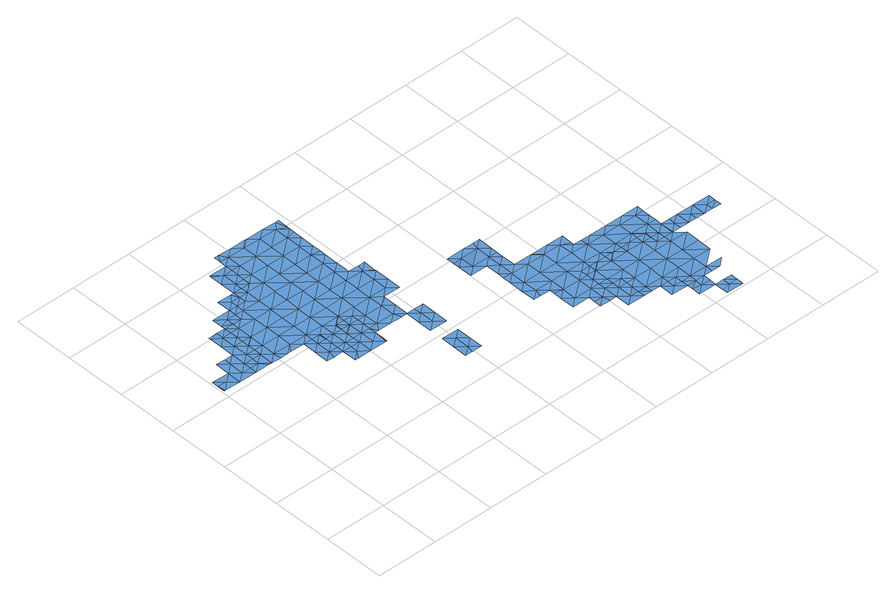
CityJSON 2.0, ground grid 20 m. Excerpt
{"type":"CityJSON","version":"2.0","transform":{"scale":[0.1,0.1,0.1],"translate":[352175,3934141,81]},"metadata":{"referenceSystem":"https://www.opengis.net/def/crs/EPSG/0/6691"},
"CityObjects":{
"waterbody1":{"type":"WaterBody","attributes":{"name":"3","class":"1140","function":"1","WaterBodyRiverFloodingRiskAttribute.description":"2","WaterBodyRiverFloodingRiskAttribute.rankOrg":"1","WaterBodyRiverFloodingRiskAttribute.adminType":"2","WaterBodyRiverFloodingRiskAttribute.scale":"L2"},"geometry":[{"type":"MultiSurface","lod":"1","boundaries":[[[0,1,2]],[[3,0,2]],[[3,4,0]],[[4,5,0]],[[5,6,0]],[[7,6,5]],[[0,6,8]],[[9,8,6]],[[9,10,11]],[[6,10,9]],[[12,13,14]],[[13,15,14]],[[16,15,13]],[[17,18,19]],[[20,18,17]],[[18,20,21]],[[20,22,21]],[[23,24,22]],[[24,23,25]],[[12,23,13]],[[22,16,13]],[[13,23,22]],[[20,16,22]],[[20,17,16]],[[26,1,27]],[[7,28,6]],[[29,27,0]],[[8,29,0]],[[0,27,1]],[[12,30,27]],[[29,23,12]],[[25,23,29]],[[30,31,27]],[[29,12,27]],[[10,6,28]],[[26,27,31]]]}]},
"waterbody2":{"type":"WaterBody","attributes":{"name":"3","class":"1140","function":"1","WaterBodyRiverFloodingRiskAttribute.description":"2","WaterBodyRiverFloodingRiskAttribute.rankOrg":"1","WaterBodyRiverFloodingRiskAttribute.adminType":"2","WaterBodyRiverFloodingRiskAttribute.scale":"L2"},"geometry":[{"type":"MultiSurface","lod":"1","boundaries":[[[32,33,34]],[[35,32,36]],[[34,37,32]],[[36,32,37]],[[28,38,35]],[[38,33,32]],[[38,32,35]]]}]},
"waterbody3":{"type":"WaterBody","attributes":{"name":"3","class":"1140","function":"1","WaterBodyRiverFloodingRiskAttribute.description":"2","WaterBodyRiverFloodingRiskAttribute.rankOrg":"1","WaterBodyRiverFloodingRiskAttribute.adminType":"2","WaterBodyRiverFloodingRiskAttribute.scale":"L2"},"geometry":[{"type":"MultiSurface","lod":"1","boundaries":[[[39,40,41]],[[42,40,43]],[[39,43,40]],[[44,45,46]],[[47,40,48]],[[49,40,47]],[[40,49,41]],[[50,39,41]],[[51,50,41]],[[45,44,41]],[[49,45,41]],[[51,41,44]],[[48,40,42]]]}]},
"waterbody4":{"type":"WaterBody","attributes":{"name":"3","class":"1140","function":"1","WaterBodyRiverFloodingRiskAttribute.description":"2","WaterBodyRiverFloodingRiskAttribute.rankOrg":"1","WaterBodyRiverFloodingRiskAttribute.adminType":"2","WaterBodyRiverFloodingRiskAttribute.scale":"L2"},"geometry":[{"type":"MultiSurface","lod":"1","boundaries":[[[52,53,54]],[[55,37,54]],[[53,56,57]],[[53,57,54]],[[53,52,58]],[[54,57,55]],[[37,52,54]]]}]},
"waterbody5":{"type":"WaterBody","attributes":{"name":"3","class":"1140","function":"1","WaterBodyRiverFloodingRiskAttribute.description":"2","WaterBodyRiverFloodingRiskAttribute.rankOrg":"1","WaterBodyRiverFloodingRiskAttribute.adminType":"2","WaterBodyRiverFloodingRiskAttribute.scale":"L2"},"geometry":[{"type":"MultiSurface","lod":"1","boundaries":[[[59,48,60]],[[61,62,60]],[[63,64,61]],[[64,62,61]],[[60,62,59]],[[65,66,67]],[[68,69,70]],[[66,62,67]],[[71,72,67]],[[64,67,62]],[[71,67,64]],[[63,71,64]],[[73,71,63]],[[74,61,60]],[[74,60,75]],[[75,60,48]],[[76,67,72]],[[77,78,65]],[[70,78,77]],[[77,65,67]],[[76,77,67]],[[79,77,76]],[[68,70,77]],[[80,68,77]],[[81,80,77]],[[79,81,77]]]}]},
"waterbody6":{"type":"WaterBody","attributes":{"name":"3","class":"1140","function":"1","WaterBodyRiverFloodingRiskAttribute.description":"2","WaterBodyRiverFloodingRiskAttribute.rankOrg":"1","WaterBodyRiverFloodingRiskAttribute.adminType":"2","WaterBodyRiverFloodingRiskAttribute.scale":"L2"},"geometry":[{"type":"MultiSurface","lod":"1","boundaries":[[[56,82,83]],[[84,83,82]],[[85,84,82]],[[86,87,84]],[[88,84,87]],[[89,85,82]],[[82,90,89]],[[91,90,82]],[[90,92,93]],[[86,84,85]],[[88,94,84]],[[89,90,93]],[[56,91,82]],[[94,83,84]]]}]},
"waterbody7":{"type":"WaterBody","attributes":{"name":"3","class":"1140","function":"1","WaterBodyRiverFloodingRiskAttribute.description":"2","WaterBodyRiverFloodingRiskAttribute.rankOrg":"2","WaterBodyRiverFloodingRiskAttribute.adminType":"2","WaterBodyRiverFloodingRiskAttribute.scale":"L2"},"geometry":[{"type":"MultiSurface","lod":"1","boundaries":[[[95,69,68]],[[96,46,97]],[[98,50,99]],[[100,50,51]],[[101,102,100]],[[103,104,102]],[[101,103,102]],[[105,101,100]],[[95,106,105]],[[107,108,109]],[[108,110,111]],[[112,113,114]],[[115,116,117]],[[118,115,119]],[[120,112,114]],[[121,122,123]],[[124,125,121]],[[126,127,128]],[[125,106,95]],[[80,95,68]],[[66,65,129]],[[48,59,129]],[[47,48,129]],[[99,130,98]],[[131,130,99]],[[132,133,134]],[[14,133,12]],[[30,12,133]],[[135,2,1]],[[3,2,135]],[[136,137,135]],[[138,85,139]],[[85,138,86]],[[87,86,138]],[[140,87,138]],[[141,87,140]],[[140,142,141]],[[143,142,140]],[[144,145,146]],[[145,147,146]],[[148,116,118]],[[149,150,147]],[[117,150,149]],[[149,151,117]],[[139,151,149]],[[151,139,152]],[[152,139,93]],[[89,93,139]],[[91,56,153]],[[153,56,53]],[[58,153,53]],[[153,58,154]],[[58,155,154]],[[155,58,52]],[[52,34,155]],[[52,37,34]],[[5,137,7]],[[5,135,137]],[[5,4,135]],[[135,4,3]],[[14,15,133]],[[133,15,134]],[[156,131,132]],[[131,156,130]],[[59,62,129]],[[62,66,129]],[[80,81,95]],[[157,95,81]],[[157,125,95]],[[128,125,157]],[[127,125,128]],[[121,158,122]],[[122,158,159]],[[159,158,160]],[[158,161,160]],[[161,158,162]],[[158,126,162]],[[163,162,126]],[[163,164,165]],[[164,166,165]],[[166,164,128]],[[126,128,164]],[[166,128,167]],[[72,168,169]],[[168,72,71]],[[169,170,171]],[[172,171,170]],[[171,172,173]],[[174,146,147]],[[145,144,143]],[[145,143,140]],[[145,140,149]],[[175,141,142]],[[149,140,138]],[[33,155,34]],[[154,155,110]],[[153,154,152]],[[92,153,152]],[[90,153,92]],[[91,153,90]],[[139,85,89]],[[93,92,152]],[[176,177,167]],[[167,171,176]],[[149,138,139]],[[149,147,145]],[[118,116,115]],[[116,150,117]],[[173,176,171]],[[170,169,168]],[[171,167,169]],[[177,166,167]],[[164,163,126]],[[178,112,120]],[[119,112,178]],[[115,112,119]],[[179,113,112]],[[152,154,180]],[[154,110,180]],[[108,181,110]],[[107,181,108]],[[182,107,109]],[[124,182,109]],[[123,182,124]],[[114,182,123]],[[182,114,113]],[[183,114,123]],[[184,114,183]],[[184,120,114]],[[122,183,123]],[[121,123,124]],[[124,109,125]],[[109,106,125]],[[106,109,105]],[[105,109,108]],[[108,101,105]],[[108,111,101]],[[101,111,103]],[[111,110,103]],[[110,136,103]],[[136,110,155]],[[33,136,155]],[[137,136,33]],[[103,136,135]],[[103,135,104]],[[135,1,104]],[[1,26,104]],[[26,31,104]],[[104,31,131]],[[31,132,131]],[[132,31,133]],[[30,133,31]],[[104,131,102]],[[102,131,99]],[[102,99,100]],[[99,50,100]],[[51,44,100]],[[46,100,44]],[[96,100,46]],[[100,96,105]],[[96,95,105]],[[95,96,69]],[[69,96,97]],[[70,69,97]],[[70,97,78]],[[97,65,78]],[[97,129,65]],[[129,97,49]],[[45,49,97]],[[46,45,97]],[[49,47,129]],[[180,181,185]],[[113,185,182]],[[117,179,115]],[[158,127,126]],[[128,157,186]],[[157,81,186]],[[186,81,79]],[[79,76,186]],[[28,7,137]],[[187,116,148]],[[188,116,187]],[[188,150,116]],[[147,150,188]],[[127,121,125]],[[158,121,127]],[[186,167,128]],[[186,169,167]],[[186,76,169]],[[72,169,76]],[[188,189,174]],[[189,188,190]],[[190,188,187]],[[189,190,191]],[[192,151,152]],[[117,151,192]],[[174,147,188]],[[179,112,115]],[[179,192,113]],[[192,179,117]],[[192,185,113]],[[192,152,185]],[[152,180,185]],[[180,110,181]],[[185,181,107]],[[185,107,182]],[[38,137,33]],[[38,28,137]]]}]},
"waterbody8":{"type":"WaterBody","attributes":{"name":"3","class":"1140","function":"1","WaterBodyRiverFloodingRiskAttribute.description":"2","WaterBodyRiverFloodingRiskAttribute.rankOrg":"1","WaterBodyRiverFloodingRiskAttribute.adminType":"2","WaterBodyRiverFloodingRiskAttribute.scale":"L2"},"geometry":[{"type":"MultiSurface","lod":"1","boundaries":[[[193,194,195]],[[196,197,198]],[[195,199,200]],[[195,201,198]],[[199,195,198]],[[197,199,198]],[[194,201,195]],[[195,200,193]],[[198,201,196]]]}]},
"waterbody9":{"type":"WaterBody","attributes":{"name":"3","class":"1140","function":"1","WaterBodyRiverFloodingRiskAttribute.description":"2","WaterBodyRiverFloodingRiskAttribute.rankOrg":"2","WaterBodyRiverFloodingRiskAttribute.adminType":"2","WaterBodyRiverFloodingRiskAttribute.scale":"L2"},"geometry":[{"type":"MultiSurface","lod":"1","boundaries":[[[202,203,204]],[[203,202,205]],[[206,203,173]],[[203,206,207]],[[206,208,207]],[[207,209,204]],[[208,209,207]],[[207,204,203]],[[203,205,173]]]}]},
"waterbody10":{"type":"WaterBody","attributes":{"name":"3","class":"1140","function":"1","WaterBodyRiverFloodingRiskAttribute.description":"2","WaterBodyRiverFloodingRiskAttribute.rankOrg":"1","WaterBodyRiverFloodingRiskAttribute.adminType":"2","WaterBodyRiverFloodingRiskAttribute.scale":"L2"},"geometry":[{"type":"MultiSurface","lod":"1","boundaries":[[[210,211,212]],[[213,210,214]],[[215,216,213]],[[210,212,214]],[[217,218,219]],[[215,213,214]],[[219,216,215]],[[220,221,222]],[[212,223,214]],[[217,219,215]],[[224,221,225]],[[226,215,214]],[[221,220,225]],[[227,223,228]],[[226,214,223]],[[227,224,225]],[[228,224,227]],[[220,229,225]],[[230,231,215]],[[217,215,231]],[[232,230,215]],[[226,223,227]],[[233,227,225]],[[234,225,229]],[[215,226,232]],[[235,226,227]],[[236,230,232]],[[234,229,237]],[[233,225,234]],[[233,235,227]],[[235,232,226]],[[237,238,234]],[[239,240,232]],[[236,232,240]],[[241,239,232]],[[242,243,244]],[[245,233,234]],[[246,238,243]],[[241,232,235]],[[243,242,246]],[[234,238,247]],[[233,245,235]],[[248,239,241]],[[238,246,247]],[[242,249,246]],[[234,247,245]],[[250,248,241]],[[251,252,235]],[[253,247,246]],[[251,235,245]],[[254,246,249]],[[241,235,252]],[[253,245,247]],[[250,241,252]],[[254,249,255]],[[253,246,254]],[[256,251,245]],[[253,257,245]],[[258,250,252]],[[259,252,251]],[[255,260,254]],[[257,256,245]],[[260,261,254]],[[256,259,251]],[[252,262,258]],[[259,263,252]],[[263,262,252]],[[261,264,254]],[[265,253,254]],[[265,257,253]],[[263,266,262]],[[267,259,256]],[[268,256,257]],[[265,269,257]],[[256,270,267]],[[269,268,257]],[[268,270,256]]]}]},
"waterbody11":{"type":"WaterBody","attributes":{"name":"3","class":"1140","function":"1","WaterBodyRiverFloodingRiskAttribute.description":"2","WaterBodyRiverFloodingRiskAttribute.rankOrg":"2","WaterBodyRiverFloodingRiskAttribute.adminType":"2","WaterBodyRiverFloodingRiskAttribute.scale":"L2"},"geometry":[{"type":"MultiSurface","lod":"1","boundaries":[[[238,237,271]],[[237,229,271]],[[229,272,271]],[[272,244,271]],[[243,271,244]],[[243,238,271]]]}]},
"waterbody12":{"type":"WaterBody","attributes":{"name":"3","class":"1140","function":"1","WaterBodyRiverFloodingRiskAttribute.description":"2","WaterBodyRiverFloodingRiskAttribute.rankOrg":"3","WaterBodyRiverFloodingRiskAttribute.adminType":"2","WaterBodyRiverFloodingRiskAttribute.scale":"L2"},"geometry":[{"type":"MultiSurface","lod":"1","boundaries":[[[273,274,275]],[[249,242,273]],[[242,274,273]],[[244,274,242]],[[273,276,249]],[[276,273,277]],[[277,273,275]]]}]},
"waterbody13":{"type":"WaterBody","attributes":{"name":"3","class":"1140","function":"1","WaterBodyRiverFloodingRiskAttribute.description":"2","WaterBodyRiverFloodingRiskAttribute.rankOrg":"2","WaterBodyRiverFloodingRiskAttribute.adminType":"2","WaterBodyRiverFloodingRiskAttribute.scale":"L2"},"geometry":[{"type":"MultiSurface","lod":"1","boundaries":[[[211,278,279]],[[280,281,282]],[[283,284,285]],[[283,286,284]],[[266,287,262]],[[287,266,280]],[[288,287,280]],[[289,287,288]],[[290,287,289]],[[287,290,250]],[[248,250,290]],[[219,218,291]],[[218,292,291]],[[293,292,218]],[[292,293,294]],[[294,293,295]],[[295,293,296]],[[297,296,293]],[[296,297,290]],[[297,239,290]],[[293,230,297]],[[295,296,298]],[[296,299,298]],[[299,296,300]],[[300,296,289]],[[289,301,300]],[[302,303,304]],[[288,302,304]],[[288,304,301]],[[305,306,307]],[[306,305,298]],[[307,308,305]],[[309,310,308]],[[309,311,310]],[[312,313,314]],[[315,316,317]],[[318,316,315]],[[319,316,318]],[[320,316,319]],[[320,321,316]],[[321,320,322]],[[320,314,322]],[[322,314,323]],[[314,324,323]],[[314,325,324]],[[326,327,323]],[[327,328,323]],[[329,322,328]],[[321,322,329]],[[324,326,323]],[[322,323,328]],[[320,319,330]],[[311,318,331]],[[331,318,315]],[[332,331,315]],[[333,334,315]],[[333,315,317]],[[286,335,284]],[[282,302,280]],[[336,302,282]],[[337,302,336]],[[302,337,303]],[[316,321,317]],[[332,315,334]],[[338,294,310]],[[310,294,305]],[[339,340,341]],[[313,325,314]],[[312,314,320]],[[312,320,330]],[[310,311,331]],[[310,305,308]],[[295,298,305]],[[295,305,294]],[[338,292,294]],[[291,292,342]],[[219,291,216]],[[293,218,217]],[[217,231,293]],[[293,231,230]],[[291,213,216]],[[291,342,343]],[[342,344,343]],[[342,345,344]],[[342,346,345]],[[347,348,343]],[[343,344,347]],[[349,346,342]],[[292,349,342]],[[350,332,351]],[[332,334,351]],[[338,349,292]],[[331,338,310]],[[278,352,353]],[[278,211,352]],[[236,297,230]],[[236,240,297]],[[297,240,239]],[[248,290,239]],[[287,250,258]],[[290,289,296]],[[289,288,301]],[[288,280,302]],[[258,262,287]],[[210,354,211]],[[355,356,339]],[[341,357,339]],[[358,357,341]],[[355,339,357]],[[355,359,356]],[[331,332,338]],[[360,357,358]],[[360,358,286]],[[286,358,335]],[[335,358,341]],[[356,340,339]],[[228,223,279]],[[212,279,223]],[[212,211,279]],[[354,352,211]],[[361,353,352]],[[210,213,354]],[[291,354,213]],[[354,291,343]],[[343,348,354]],[[348,352,354]],[[362,352,348]],[[352,362,361]],[[351,363,350]],[[364,350,363]],[[350,364,346]],[[349,350,346]],[[350,349,332]],[[338,332,349]],[[278,365,279]],[[366,365,278]],[[365,366,222]],[[367,281,280]],[[368,367,280]],[[270,367,368]],[[285,367,270]],[[285,284,367]],[[267,368,259]],[[263,259,368]],[[263,368,266]],[[369,367,284]],[[267,270,368]],[[266,368,280]],[[228,279,224]],[[284,335,369]],[[224,365,221]],[[365,222,221]],[[279,365,224]]]}]},
"waterbody14":{"type":"WaterBody","attributes":{"name":"3","class":"1140","function":"1","WaterBodyRiverFloodingRiskAttribute.description":"2","WaterBodyRiverFloodingRiskAttribute.rankOrg":"3","WaterBodyRiverFloodingRiskAttribute.adminType":"2","WaterBodyRiverFloodingRiskAttribute.scale":"L2"},"geometry":[{"type":"MultiSurface","lod":"1","boundaries":[[[370,371,372]],[[371,277,372]],[[373,374,372]],[[372,374,375]],[[370,376,371]],[[375,370,372]],[[373,372,277]]]}]}
},
"vertices":[
[151,738,5],[179,714,5],[179,715,5],[179,738,5],[180,760,5],[180,761,5],[152,784,5],[180,784,5],[124,761,5],[124,800,5],[151,808,5],[124,808,5],[122,669,5],[93,646,5],[122,646,5],[121,623,5],[64,624,5],[10,625,5],[8,650,5],[8,625,5],[37,647,5],[9,671,5],[65,670,5],[94,693,5],[66,717,5],[95,716,5],[179,692,5],[151,692,5],[181,807,5],[123,716,5],[150,669,5],[178,668,5],
[210,830,5],[238,806,5],[238,829,5],[181,821,5],[181,854,5],[239,853,5],[209,807,5],
[290,574,5],[318,551,5],[319,597,5],[312,527,5],[289,528,5],[347,619,5],[348,596,5],[348,619,5],[347,550,5],[346,527,5],[347,573,5],[291,620,5],[319,619,5],
[267,852,5],[295,874,5],[267,875,5],[239,898,5],[295,897,5],[285,897,5],[295,852,5],
[375,526,5],[374,503,5],[402,479,6],[403,526,5],[455,479,6],[431,502,6],[403,572,5],[403,549,5],[432,549,5],[405,618,5],[404,618,5],[404,595,5],[460,525,6],[460,548,5],[459,478,6],[360,480,5],[346,480,5],[461,572,5],[432,595,5],[403,573,5],[461,594,5],[433,618,5],[461,617,5],
[324,920,5],[296,944,5],[325,967,5],[353,943,5],[354,966,5],[354,989,5],[297,990,5],[353,920,5],[352,896,5],[324,897,5],[353,896,5],[353,897,5],[297,986,5],
[433,641,5],[376,642,5],[376,596,5],[245,621,5],[263,644,5],[320,643,5],[321,689,5],[264,690,5],[265,736,5],[207,691,5],[377,688,5],[434,687,5],[435,779,5],[378,734,5],[435,733,5],[322,781,5],[321,735,5],[550,870,5],[493,825,5],[550,824,5],[551,916,5],[552,963,5],[494,917,5],[580,939,5],[579,893,5],[578,847,5],[548,732,5],[577,754,5],[549,778,5],[491,733,5],[491,687,5],[604,685,5],[547,686,5],[546,639,5],[375,550,5],[235,621,5],[207,645,5],[178,622,5],[150,646,5],[167,622,5],[208,737,5],[265,782,5],[209,783,5],[382,966,5],[381,919,5],[383,1012,5],[355,1012,5],[370,1035,5],[411,1034,5],[464,1033,5],[439,1011,5],[468,1033,5],[496,1010,5],[580,968,5],[439,965,5],[495,964,5],[438,918,5],[380,873,5],[324,874,5],[323,828,5],[266,829,5],[209,621,5],[490,640,5],[605,731,5],[611,753,5],[633,753,5],[632,712,5],[632,707,5],[632,661,6],[603,638,6],[631,614,6],[575,615,6],[546,593,6],[472,525,6],[488,548,6],[516,524,6],[545,547,6],[555,523,6],[573,523,7],[524,1032,5],[355,1035,5],[574,570,6],[575,608,6],[579,864,5],[494,871,5],[380,827,5],[379,780,5],[492,779,5],[578,800,5],[578,801,5],[436,826,5],[489,594,5],[581,986,5],[553,1009,5],[571,1031,5],[581,992,5],[582,1031,5],[437,872,5],
[593,292,9],[626,292,9],[598,315,9],[627,384,8],[571,384,8],[599,361,8],[570,338,8],[569,292,9],[626,337,8],
[629,522,7],[601,499,7],[629,476,7],[599,523,7],[572,477,7],[600,453,7],[572,431,7],[628,430,7],
[1022,262,11],[1022,238,11],[1050,238,12],[1023,284,11],[1050,261,12],[1051,307,12],[1023,285,11],[1051,330,12],[1023,330,11],[1023,308,11],[1104,145,11],[1077,168,11],[1077,145,11],[1078,237,12],[1077,191,12],[1105,168,11],[1107,260,12],[1106,214,12],[1078,214,12],[1134,144,11],[1080,329,11],[1079,329,11],[1108,306,12],[1163,213,12],[1162,167,11],[1164,259,12],[1108,329,11],[1162,144,11],[1190,143,11],[1137,329,11],[1136,329,11],[1164,305,12],[1218,96,12],[1189,120,11],[1189,97,11],[1220,212,12],[1218,120,12],[1219,166,12],[1165,328,11],[1246,96,12],[1193,328,12],[1220,258,12],[1221,304,12],[1275,165,12],[1275,119,12],[1274,95,12],[1277,257,12],[1276,211,12],[1221,327,12],[1249,281,12],[1302,95,12],[1303,95,12],[1249,327,12],[1250,304,12],[1331,118,12],[1332,164,12],[1250,327,12],[1277,281,12],[1334,256,12],[1333,210,12],[1305,280,12],
[1161,121,11],[1133,98,11],
[1217,73,12],[1189,77,12],[1188,50,12],[1246,73,12],[1245,49,12],
[1021,192,11],[1050,215,12],[1279,349,12],[1307,349,12],[1307,372,12],[1334,280,12],[1334,303,12],[1306,280,12],[1363,279,12],[1222,350,12],[1223,397,12],[1166,398,10],[1165,351,11],[994,308,11],[995,354,11],[1052,353,12],[996,401,11],[1053,400,12],[1109,399,10],[1109,352,10],[1081,423,11],[1106,422,11],[1138,422,10],[1194,421,11],[1279,396,12],[1308,419,12],[1252,420,12],[1053,446,12],[1081,431,11],[1082,468,12],[1026,469,11],[976,470,11],[997,447,11],[969,470,11],[914,564,9],[915,610,8],[886,587,8],[883,449,10],[884,495,10],[855,472,10],[912,471,10],[913,518,9],[885,541,9],[856,518,9],[828,542,9],[829,588,7],[858,611,8],[892,610,8],[801,611,7],[801,586,7],[801,566,8],[800,519,9],[913,540,9],[940,448,10],[883,403,9],[855,452,10],[854,426,10],[1363,325,12],[1307,373,12],[1307,396,12],[939,402,11],[1448,301,12],[1477,323,12],[1420,324,12],[938,309,11],[937,263,11],[909,287,11],[910,314,11],[910,332,10],[909,240,11],[965,239,11],[939,355,11],[882,356,10],[854,380,9],[993,216,11],[999,192,11],[994,262,11],[1447,278,12],[1476,300,12],[1419,278,12],[1391,302,12],[1476,277,12],[1391,279,12],[964,193,11],[964,217,11],[853,333,10],[876,333,10],[1049,169,12],[1020,146,12],[1306,326,12],[1278,303,12],[1335,325,12],
[1301,26,12],[1274,49,12],[1273,26,12],[1245,18,12],[1245,4,12],[1301,3,12],[1302,48,12]
]}
